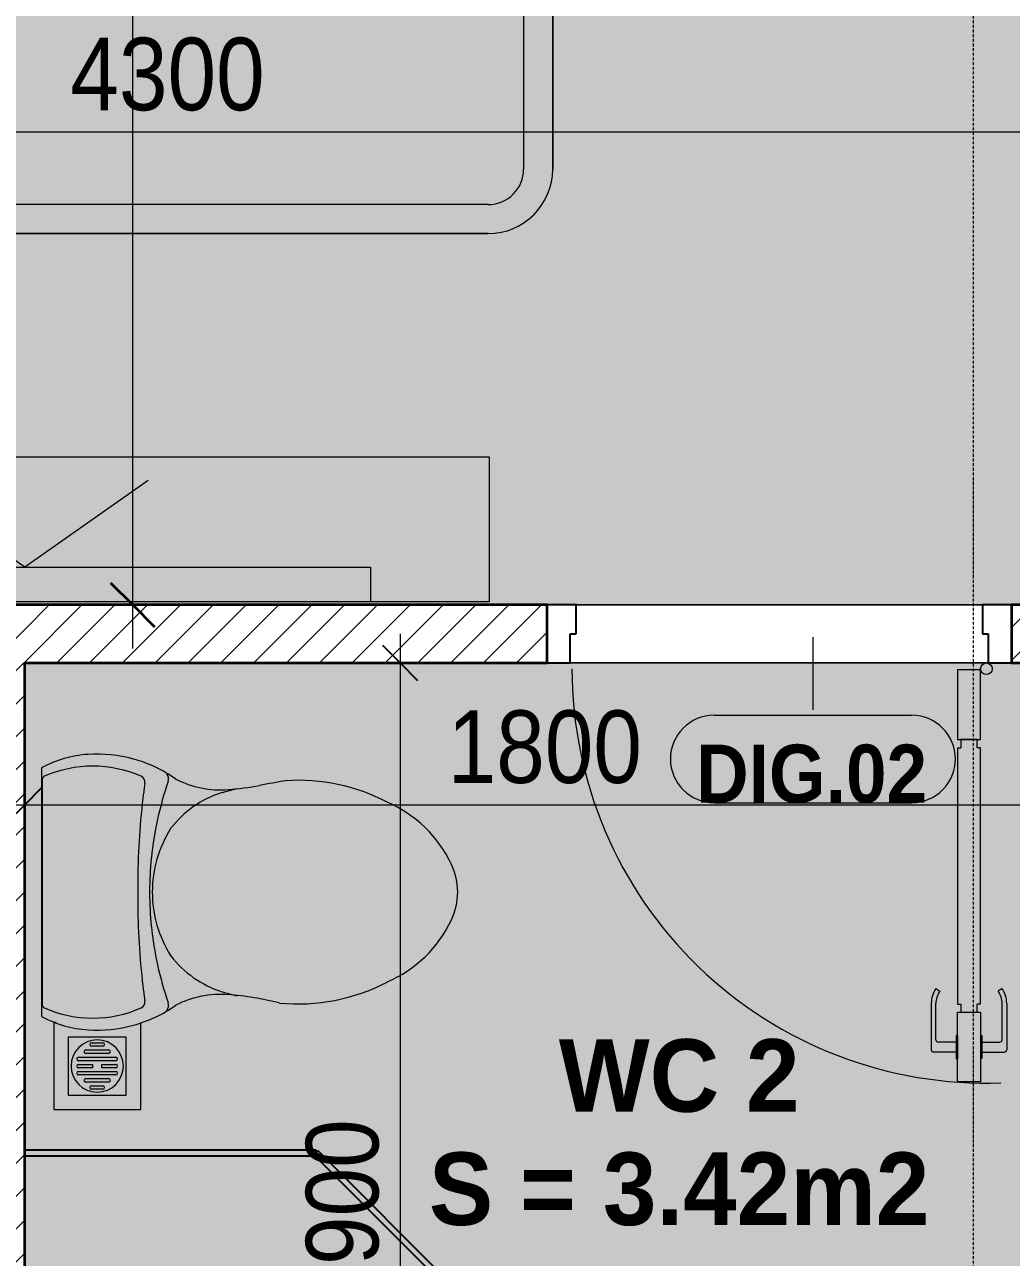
# Model space of a CAD drawing. Header units: millimetres. Extents: x 31157 to 224036, y 218 to 80529.
# Drawn here: x 40053 to 41753, y 74213 to 76337 of the extents above; entities that cross this region are included whole.
import ezdxf

# ---------------------------------------------------------------- set-up
doc = ezdxf.new("R2010")
doc.units = ezdxf.units.MM
doc.linetypes.add('Dash Dot 3_16_', pattern=[7.9375, 4.7625, -1.5875, 0, -1.5875])
for name, color, linetype, lineweight in [('0-1', 7, 'Continuous', 5), ('A-ANNO-DIMS', 211, 'Continuous', 9), ('A-ANNO-DIMS-50', 211, 'Continuous', 9), ('A-DETL-GENF-1', 7, 'Continuous', 18), ('A-DETL-THIN', 151, 'Continuous', 18), ('A-DOOR', 31, 'Continuous', 18), ('A-DOOR-1', 7, 'Continuous', 18), ('A-DOOR-3', 90, 'Continuous', 25), ('A-DOOR-IDEN', 31, 'Continuous', 9), ('A-FLOR-2', 7, 'Continuous', 18), ('A-GLAZ-CURT', 52, 'Continuous', 18), ('A-GLAZ-CURT-1', 90, 'Continuous', 25), ('A-WALL-6', 250, 'Continuous', 35), ('A-WALL-PATT-1', 9, 'Continuous', 18), ('G-ANNO-SYMB-1', 111, 'Dash Dot 3_16_', 18), ('G-ANNO-TEXT-1', 7, 'Continuous', 9), ('I-FURN', 30, 'Continuous', 18), ('I-FURN-2', 253, 'Continuous', 18), ('M-EQPM', 50, 'Continuous', 18), ('M-EQPM-2', 7, 'Continuous', 18), ('P-SANR-FIXT', 6, 'Continuous', 18), ('P-SANR-FIXT-1', 253, 'Continuous', 18)]:
    doc.layers.add(name, color=color, linetype=linetype, lineweight=lineweight)
doc.styles.add('Arial', font='arial.ttf', dxfattribs={"height": 100})
doc.styles.add('Arial_B', font='arialbd.ttf', dxfattribs={"width": 0.95, "height": 125})
doc.styles.add('Arial_B_1', font='arialbd.ttf', dxfattribs={"width": 0.9, "height": 100})
doc.styles.add('UTM Avo', font='', dxfattribs={"width": 0.9, "height": 125})
doc.styles.get('UTM Avo').set_extended_font_data('UTM Avo')
doc.dimstyles.new('1_Dim_chi_tiet_2_5', dxfattribs={"dimscale": 304.8, "dimtxt": 124.912619, "dimasz": 0.19685, "dimexe": 0.164042, "dimexo": 0.0625, "dimgap": 0.016404, "dimtad": 1, "dimdec": 0, "dimrnd": 5, "dimzin": 0, "dimdsep": 46, "dimtxsty": 'UTM Avo', "dimblk1": 'OBLIQUE', "dimblk2": 'OBLIQUE', "dimsah": 1, "dimcen": 0.09, "dimdle": 0.164042, "dimazin": 0, "dimtfac": 1, "dimtdec": 4, "dimtix": 1, "dimtmove": 0, "dimatfit": 3, "dimfxl": 0.328084, "dimfxlon": 1, "dimtvp": 1, "dimtolj": 1, "dimtzin": 0, "dimarcsym": 2})
doc.dimstyles.new('Diagonal_-_2_0mm_Arial_làm_tròn', dxfattribs={"dimscale": 304.8, "dimtxt": 102.02594, "dimasz": 0.246063, "dimexe": 0.164042, "dimexo": 0.0625, "dimgap": 0.032808, "dimtad": 1, "dimdec": 0, "dimrnd": 10, "dimzin": 0, "dimdsep": 46, "dimtxsty": 'Arial', "dimblk1": 'OBLIQUE', "dimblk2": 'OBLIQUE', "dimsah": 1, "dimcen": 0.09, "dimdle": 0.246063, "dimazin": 0, "dimtfac": 1, "dimtdec": 4, "dimtix": 1, "dimtmove": 0, "dimatfit": 3, "dimfxl": 0.164042, "dimfxlon": 1, "dimtvp": 1, "dimtfill": 1, "dimtolj": 1, "dimtzin": 0, "dimarcsym": 2})
pattern_1 = [(45, (0, 0), (-28.284271, 28.284271), [])]

# ---------------------------------------------------------------- blocks, each defined once
blk = doc.blocks.new('DOOR_CW_01 CANH MO-PANEL KINH - DIG_02-800x2200-CỬA NHÔM KÍNH-400864-TKCS_CĂN HỘ LOẠI 2 - MẶT BẰNG')
at = {"layer": 'A-DETL-GENF-1'}
for p, q in [((-347, 772), (-307, 772)), ((-347, 652), (-347, 772)), ((-307, 772), (-307, 652)), ((-349, 731.8), (-347, 731.8)), ((-349, 692.2), (-349, 731.8)), ((-347, 692.2), (-347, 731.8)), ((-307, 692.2), (-307, 731.8)), ((-305, 731.8), (-307, 731.8)), ((-305, 692.2), (-305, 731.8)), ((-392, 637), (-392, 716.5)), ((-349, 720.5), (-388, 720.5)), ((-349, 703.5), (-380, 703.5)), ((-305, 720.5), (-266, 720.5)), ((-305, 703.5), (-274, 703.5)), ((-262, 637), (-262, 716.5)), ((-384, 699.5), (-384, 637)), ((-347, 692.2), (-349, 692.2)), ((-307, 692.2), (-305, 692.2)), ((-270, 699.5), (-270, 637)), ((-307, 652), (-347, 652)), ((-347, 638), (-341, 638)), ((-347, 638), (-347, 196)), ((-313, 652), (-341, 652)), ((-341, 652), (-341, 638)), ((-313, 638), (-313, 652)), ((-307, 638), (-313, 638)), ((-307, 196), (-307, 638)), ((-383.9, 611.2), (-377.3, 615.8)), ((-270.1, 611.2), (-276.7, 615.8)), ((-347, 196), (-341, 196)), ((-341, 196), (-341, 182)), ((-307, 196), (-313, 196)), ((-313, 182), (-313, 196)), ((-307, 182), (-347, 182)), ((-347, 182), (-347, 62)), ((-341, 182), (-313, 182)), ((-307, 62), (-307, 182)), ((-347, 62), (-307, 62))]:
    blk.add_line(p, q, dxfattribs=at)
blk.add_circle((-357, 60), 10, dxfattribs=at)
for centre, radius, start, end in [((-357, 60), 714, 360, 92), ((-388, 716.5), 4, 90, 180), ((-380, 699.5), 4, 90, 180), ((-274, 699.5), 4, 0, 90), ((-266, 716.5), 4, 0, 90), ((-347, 637), 45, 180, 215), ((-347, 637), 37, 180, 215), ((-307, 637), 37, 325, 0), ((-307, 637), 45, 325, 0)]:
    blk.add_arc(centre, radius, start, end, dxfattribs=at)
at = {"layer": 'A-DOOR-1'}
blk.add_line((-357, 50), (-332, 50), dxfattribs=at)
at = {"layer": 'A-DOOR-3'}
for p, q in [((-360, 50), (-400, 50)), ((-360, 0), (-360, 50)), ((400, 50), (360, 50)), ((360, 50), (360, 0)), ((-350, 0), (-360, 0)), ((-350, -50), (-350, 0)), ((360, 0), (350, 0)), ((350, 0), (350, -50)), ((-400, -50), (-350, -50)), ((350, -50), (400, -50))]:
    blk.add_line(p, q, dxfattribs=at)
blk = doc.blocks.new('TOILET - TOILET-348229-TKCS_CĂN HỘ LOẠI 2 - MẶT BẰNG')
at = {"layer": 'P-SANR-FIXT-1'}
for p, q in [((214.2, -19.1), (-214.2, -19.1)), ((194, -19.9), (-194, -19.9)), ((-171.7, -330.3), (-178.6, -355.5)), ((171.7, -330.3), (178.6, -355.5))]:
    blk.add_line(p, q, dxfattribs=at)
for centre, radius, start, end in [((-46.1, -111.1), 191.6, 151.2809, 176.4513), ((-193.7, -26.4), 6.48, 92.3168, 156.2862), ((193.7, -26.4), 6.48, 23.7138, 87.6832), ((46.1, -111.1), 191.6, 3.5487, 28.7191), ((-9.8, -107.2), 207.3, 156.2862, 203.7138), ((9.8, -107.2), 207.3, 336.2862, 23.7138), ((1.9, -114.1), 239.7, 176.4513, 195.2961), ((-1.9, -114.1), 239.7, 344.7039, 3.5487), ((-4, -115.7), 233.6, 195.2961, 215.2147), ((-189.1, -185.5), 11.7, 205.4105, 277.5788), ((-14.3, -1400.4), 1215.6, 90.3974, 97.407), ((0, -3462.8), 3278, 89.6026, 90.3974), ((14.3, -1400.4), 1215.6, 82.593, 89.6026), ((189.1, -185.5), 11.7, 262.4212, 334.5895), ((4, -115.7), 233.6, 324.7853, 344.7039), ((0.6, -792.1), 586.9, 95.8322, 108.9927), ((178.9, -2951.3), 2778.4, 97.2351, 97.5788), ((0, -416), 206.1, 90, 122.0732), ((0, -786.7), 581.5, 84.1678, 95.8322), ((0, -416), 206.1, 57.9268, 90), ((-0.6, -792.1), 586.9, 71.0073, 84.1678), ((-178.9, -2951.3), 2778.4, 82.4212, 82.7649), ((-195, -224.1), 13.8, 230.6724, 288.9927), ((-343.5, -327.4), 167.3, 355.4559, 27.38), ((-0.4, -384), 179.5, 127.4036, 162.5964), ((0.4, -384), 179.5, 17.4036, 52.5964), ((343.5, -327.4), 167.3, 152.62, 184.5441), ((195, -224.1), 13.8, 251.0073, 309.3276), ((-719.2, -297.5), 544.3, 346.0536, 355.4559), ((719.2, -297.5), 544.3, 184.5441, 190.2879), ((-1948.3, -805.1), 2171.2, 9.681, 10.8949), ((137.1, -461.2), 329.8, 174.3487, 207.6878), ((-137.1, -461.2), 329.8, 332.3122, 3.6835), ((45.1, -528.6), 217.6, 203.2216, 244.7718), ((-45.1, -528.6), 217.6, 295.2282, 336.7784), ((0, -624.4), 111.7, 244.7718, 295.2282)]:
    blk.add_arc(centre, radius, start, end, dxfattribs=at)
blk = doc.blocks.new('THU NUOC - THU NUOC-V10-TKCS_CĂN HỘ LOẠI 2 - MẶT BẰNG')
at = {"layer": 'M-EQPM-2'}
for p, q in [((-66.3, 70.6), (-66.3, -79.3)), ((83.7, 70.6), (-66.3, 70.6)), ((83.7, -79.4), (83.7, 70.6)), ((58.7, 45.6), (-41.3, 45.6)), ((-41.3, 45.6), (-41.3, -54.4)), ((58.7, -54.4), (58.7, 45.6)), ((-11, 23.3), (28.5, 23.3)), ((-1.1, 35.6), (18.5, 35.6)), ((18.5, 29.6), (-1.1, 29.6)), ((-23.3, 10.8), (40.9, 10.8)), ((40.9, 4.8), (-23.3, 4.8)), ((28.5, 17.3), (-11, 17.3)), ((-23.3, -1.2), (0.7, -1.2)), ((0.7, -7.2), (-23.3, -7.2)), ((-23.3, -13.6), (40.9, -13.6)), ((40.9, -19.6), (-23.3, -19.6)), ((0.7, -1.2), (0.7, -7.2)), ((16.7, -1.2), (40.9, -1.2)), ((16.7, -7.2), (16.7, -1.2)), ((40.9, -7.2), (16.7, -7.2)), ((-11, -26.1), (28.5, -26.1)), ((28.5, -32.1), (-11, -32.1)), ((-1.1, -38.5), (18.5, -38.5)), ((-41.3, -54.4), (58.7, -54.4)), ((18.5, -44.5), (-1.1, -44.5)), ((79.5, -79.4), (83.7, -79.4))]:
    blk.add_line(p, q, dxfattribs=at)
for centre, radius, start, end in [((8.7, -4.4), 45, 0, 180), ((8.7, -4.4), 45, 0, 180), ((-11, 20.3), 3, 90, 270), ((-1.1, 32.6), 3, 90, 270), ((18.5, 32.6), 3, 270, 90), ((28.5, 20.3), 3, 270, 90), ((-23.3, 7.8), 3, 90, 270), ((40.9, 7.8), 3, 270, 90), ((8.7, -4.4), 45, 180, 360), ((8.7, -4.4), 45, 180, 360), ((-23.3, -4.2), 3, 90, 270), ((-23.3, -16.6), 3, 90, 270), ((40.9, -4.2), 3, 270, 90), ((40.9, -16.6), 3, 270, 90), ((-11, -29.1), 3, 90, 270), ((-1.1, -41.5), 3, 90, 270), ((18.5, -41.5), 3, 270, 90), ((28.5, -29.1), 3, 270, 90)]:
    blk.add_arc(centre, radius, start, end, dxfattribs=at)
blk = doc.blocks.new('System Panel - Glazed-850631-TKCS_CĂN HỘ LOẠI 2 - MẶT BẰNG')
at = {"layer": 'A-GLAZ-CURT-1'}
for p, q in [((251.1, 5), (-251.1, 5)), ((-251.1, 5), (-251.1, -5)), ((251.1, -5), (251.1, 5)), ((-251.1, -5), (251.1, -5))]:
    blk.add_line(p, q, dxfattribs=at)
blk = doc.blocks.new('System Panel - Glazed-850633-TKCS_CĂN HỘ LOẠI 2 - MẶT BẰNG')
at = {"layer": 'A-GLAZ-CURT-1'}
for p, q in [((316.6, 5), (-316.6, 5)), ((-316.6, 5), (-316.6, -5)), ((316.6, -5), (316.6, 5)), ((-316.6, -5), (316.6, -5))]:
    blk.add_line(p, q, dxfattribs=at)
blk = doc.blocks.new('GIUONG NGU-2TAB-1600x2000 - GIUONG NGU-2TAB-1600x2000-V11-TKCS_CĂN HỘ LOẠI 2 - MẶT BẰNG')
at = {"layer": 'I-FURN-2'}
for p, q in [((458.5, 0), (8.5, 0)), ((8.5, 0), (8.5, -50)), ((458.5, -50), (458.5, 0)), ((2108.2, 0), (458.5, 0)), ((458.5, 0), (458.5, -50)), ((458.5, 0), (2108.2, 0)), ((2108.2, -50), (2108.2, 0)), ((2558.2, 0), (2108.2, 0)), ((2108.2, 0), (2108.2, -50)), ((2558.2, -50), (2558.2, 0)), ((458.5, -50), (8.5, -50)), ((8.5, -50), (8.5, -450.3)), ((8.5, -50), (458.5, -50)), ((458.5, -50), (8.5, -50)), ((8.5, -50), (8.5, -450.3)), ((458.5, -450.3), (458.5, -50)), ((2108.2, -50), (458.5, -50)), ((458.5, -50), (458.5, -1938.9)), ((458.5, -50), (2108.2, -50)), ((458.5, -1938.9), (458.5, -50)), ((458.5, -450.3), (458.5, -50)), ((458.5, -50), (2108.2, -50)), ((2558.2, -50), (2108.2, -50)), ((2108.2, -50), (2108.2, -450.3)), ((2108.2, -1938.9), (2108.2, -50)), ((2108.2, -50), (2558.2, -50)), ((2108.2, -50), (2558.2, -50)), ((2108.2, -450.3), (2108.2, -50)), ((2108.2, -50), (2108.2, -1938.9)), ((2558.2, -450.3), (2558.2, -50)), ((2558.2, -50), (2558.2, -450.3)), ((233.5, -86.8), (233.5, -413.5)), ((508.5, -100), (2058.2, -100)), ((508.5, -1938.9), (508.5, -100)), ((2058.2, -100), (2058.2, -1938.9)), ((2333.2, -86.8), (2333.2, -413.5)), ((120.2, -250.2), (346.8, -250.2)), ((2446.5, -250.2), (2219.8, -250.2)), ((8.5, -450.3), (458.5, -450.3)), ((8.5, -450.3), (458.5, -450.3)), ((2108.2, -450.3), (2558.2, -450.3)), ((2558.2, -450.3), (2108.2, -450.3)), ((1997.1, -2000), (569.6, -2000)), ((569.6, -2050), (1997.1, -2050)), ((1997.1, -2050), (569.6, -2050))]:
    blk.add_line(p, q, dxfattribs=at)
for centre in [(233.5, -250.2), (2333.2, -250.2)]:
    blk.add_circle(centre, 150.7, dxfattribs=at)
for centre, radius, start, end in [((569.6, -1938.9), 111.1, 180, 270), ((569.6, -1938.9), 111.1, 180, 270), ((569.6, -1938.9), 61.1, 180, 270), ((1997.1, -1938.9), 111.1, 270, 360), ((1997.1, -1938.9), 61.1, 270, 0), ((1997.1, -1938.9), 111.1, 270, 0)]:
    blk.add_arc(centre, radius, start, end, dxfattribs=at)
blk = doc.blocks.new('RES_BAN AN - RES_BAN AN-850636-TKCS_CĂN HỘ LOẠI 2 - MẶT BẰNG')
at = {"layer": 'I-FURN-2'}
for p, q in [((0, 250), (1600, 250)), ((0, 0), (0, 250)), ((1600, 250), (1600, 0)), ((1600, 0), (0, 0))]:
    blk.add_line(p, q, dxfattribs=at)
blk = doc.blocks.new('KE TIVI-2 - KE TIVI-2-850637-TKCS_CĂN HỘ LOẠI 2 - MẶT BẰNG')
at = {"layer": 'I-FURN-2'}
for p, q in [((0, 60), (-245.7, 232.1)), ((213, 209.1), (0, 60)), ((-595.6, 60), (595.6, 60)), ((-595.6, 0), (-595.6, 60)), ((595.6, 60), (595.6, 0)), ((595.6, 0), (-595.6, 0))]:
    blk.add_line(p, q, dxfattribs=at)
blk = doc.blocks.new('NCV_TKTC_TANG 1_rvt-1-TKCS_CĂN HỘ LOẠI 2 - MẶT BẰNG')
at = {"layer": 'A-WALL-PATT-1'}
h = blk.add_hatch(dxfattribs=at)
h.set_pattern_fill('FP_1', color=256, style=0, pattern_type=2)
h.set_pattern_definition(pattern_1)
h.paths.add_polyline_path([(40022.4, 75236.9), (40052.6, 75236.9), (40052.6, 75336.9), (38152.6, 75336.9), (38152.6, 75236.9), (39952.6, 75236.9)])
h = blk.add_hatch(dxfattribs=at)
h.set_pattern_fill('FP_1', color=256, style=0, pattern_type=2)
h.set_pattern_definition(pattern_1)
h.paths.add_polyline_path([(40555.2, 75236.9), (40952.6, 75236.9), (40952.6, 75336.9), (40052.6, 75336.9), (40052.6, 75236.9), (40357.3, 75236.9)])
h.paths.add_polyline_path([(41752.6, 75236.9), (41852.6, 75237.4), (41852.6, 75336.9), (41752.6, 75336.9), (41752.6, 75237.4)])
h = blk.add_hatch(dxfattribs=at)
h.set_pattern_fill('FP_1', color=256, style=0, pattern_type=2)
h.set_pattern_definition(pattern_1)
h.paths.add_polyline_path([(40052.6, 73436.9), (40052.6, 75236.9), (39952.6, 75236.9), (39952.6, 73436.9)])
at = {"layer": 'A-FLOR-2'}
for p, q in [((41002.6, 75336.9), (41702.6, 75336.9)), ((41702.6, 75336.9), (41002.6, 75336.9)), ((40992.6, 75236.9), (41712.6, 75236.9)), ((40052.6, 74386.9), (40553.2, 74386.9))]:
    blk.add_line(p, q, dxfattribs=at)
at = {"layer": 'A-WALL-6'}
for p, q in [((40052.6, 75336.9), (38152.6, 75336.9)), ((40952.6, 75336.9), (40052.6, 75336.9)), ((40952.6, 75236.9), (40952.6, 75336.9)), ((41852.6, 75336.9), (41752.6, 75336.9)), ((41752.6, 75336.9), (41752.6, 75236.9)), ((40052.6, 75236.9), (40952.6, 75236.9)), ((40052.6, 73436.9), (40052.6, 75236.9)), ((41752.6, 75236.9), (41852.6, 75236.9))]:
    blk.add_line(p, q, dxfattribs=at)
at = {"layer": 'A-DOOR', "rotation": 180}
blk.add_blockref('DOOR_CW_01 CANH MO-PANEL KINH - DIG_02-800x2200-CỬA NHÔM KÍNH-400864-TKCS_CĂN HỘ LOẠI 2 - MẶT BẰNG', (41352.6, 75286.9), dxfattribs=at)
at = {"layer": 'A-GLAZ-CURT'}
for name, p, rotation in [('System Panel - Glazed-850631-TKCS_CĂN HỘ LOẠI 2 - MẶT BẰNG', (40303.7, 74392.4), 180), ('System Panel - Glazed-850633-TKCS_CĂN HỘ LOẠI 2 - MẶT BẰNG', (40778.7, 74168.5), 135.0000000000011)]:
    blk.add_blockref(name, p, dxfattribs=dict(at, rotation=rotation))
at = {"layer": 'I-FURN'}
for name, p in [('GIUONG NGU-2TAB-1600x2000 - GIUONG NGU-2TAB-1600x2000-V11-TKCS_CĂN HỘ LOẠI 2 - MẶT BẰNG', (38854.1, 78026.9)), ('RES_BAN AN - RES_BAN AN-850636-TKCS_CĂN HỘ LOẠI 2 - MẶT BẰNG', (39252.6, 75342)), ('KE TIVI-2 - KE TIVI-2-850637-TKCS_CĂN HỘ LOẠI 2 - MẶT BẰNG', (40052.6, 75342))]:
    blk.add_blockref(name, p, dxfattribs=at)
at = {"layer": 'M-EQPM', "rotation": 180}
blk.add_blockref('THU NUOC - THU NUOC-V10-TKCS_CĂN HỘ LOẠI 2 - MẶT BẰNG', (40186.3, 74537.9), dxfattribs=at)
at = {"layer": 'P-SANR-FIXT', "rotation": 89.99999999999868}
blk.add_blockref('TOILET - TOILET-348229-TKCS_CĂN HỘ LOẠI 2 - MẶT BẰNG', (40062.6, 74842), dxfattribs=at)
blk = doc.blocks.new('DIMBLOCK6-TKCS_CĂN HỘ LOẠI 2 - MẶT BẰNG')
at = {"layer": 'A-ANNO-DIMS-50'}
for p, q in [((40238.8, 75261.9), (40238.8, 78111.9)), ((40188.8, 78036.9), (40288.8, 78036.9)), ((40238.8, 78036.9), (40188.8, 78036.9)), ((40188.8, 75336.9), (40288.8, 75336.9)), ((40238.8, 75336.9), (40188.8, 75336.9))]:
    blk.add_line(p, q, dxfattribs=at)
at = {"layer": 'A-ANNO-DIMS-50', "lineweight": 35}
for p, q in [((40238.8, 78036.9), (40201.3, 78074.4)), ((40238.8, 78036.9), (40276.3, 77999.4)), ((40238.8, 75336.9), (40201.3, 75374.4)), ((40238.8, 75336.9), (40276.3, 75299.4))]:
    blk.add_line(p, q, dxfattribs=at)
at = {"layer": 'A-ANNO-DIMS-50', "color": 0, "insert": (40099, 76533.1), "char_height": 100, "width": 369.177, "attachment_point": 1, "rotation": 90, "line_spacing_factor": 0.941778, "style": 'Arial', "bg_fill": 3, "box_fill_scale": 1.25, "bg_fill_color": 256, "bg_fill_true_color": 13158600, "bg_fill_transparency": 0}
blk.add_mtext('2700', dxfattribs=at)
blk = doc.blocks.new('_Oblique')
at = {"color": 0, "linetype": 'ByBlock', "lineweight": -2}
blk.add_line((-0.5, -0.5), (0.5, 0.5), dxfattribs=at)
blk = doc.blocks.new('DIMBLOCK44-TKCS_CĂN HỘ LOẠI 2 - MẶT BẰNG')
at = {"layer": 'A-ANNO-DIMS-50'}
for p, q in [((40052.6, 75092.7), (40052.6, 74942.7)), ((40052.6, 74992.7), (40052.6, 75092.7)), ((41852.6, 75092.7), (41852.6, 74942.7)), ((41852.6, 74992.7), (41852.6, 75092.7)), ((40002.6, 74992.7), (41902.6, 74992.7))]:
    blk.add_line(p, q, dxfattribs=at)
at = {"layer": 'A-ANNO-DIMS-50', "lineweight": 25}
for p, q in [((40052.6, 74992.7), (40082.6, 75022.7)), ((41852.6, 74992.7), (41882.6, 75022.7)), ((40052.6, 74992.7), (40022.6, 74962.7)), ((41852.6, 74992.7), (41822.6, 74962.7))]:
    blk.add_line(p, q, dxfattribs=at)
at = {"layer": 'A-ANNO-DIMS-50', "color": 0, "insert": (40781.4, 75155.1), "char_height": 125, "width": 410.824, "attachment_point": 1, "line_spacing_factor": 1.110334, "style": 'UTM Avo'}
blk.add_mtext('1800', dxfattribs=at)
blk = doc.blocks.new('DIMBLOCK45-TKCS_CĂN HỘ LOẠI 2 - MẶT BẰNG')
at = {"layer": 'A-ANNO-DIMS-50'}
for p, q in [((40699.5, 75286.9), (40699.5, 73286.9)), ((40799.5, 75236.9), (40649.5, 75236.9)), ((40699.5, 75236.9), (40799.5, 75236.9)), ((40799.5, 73336.9), (40649.5, 73336.9)), ((40699.5, 73336.9), (40799.5, 73336.9))]:
    blk.add_line(p, q, dxfattribs=at)
at = {"layer": 'A-ANNO-DIMS-50', "lineweight": 25}
for p, q in [((40699.5, 75236.9), (40669.5, 75266.9)), ((40699.5, 75236.9), (40729.5, 75206.9)), ((40699.5, 73336.9), (40669.5, 73366.9)), ((40699.5, 73336.9), (40729.5, 73306.9))]:
    blk.add_line(p, q, dxfattribs=at)
at = {"layer": 'A-ANNO-DIMS-50', "color": 0, "insert": (40537.1, 74115.8), "char_height": 125, "width": 410.824, "attachment_point": 1, "rotation": 90, "line_spacing_factor": 1.110334, "style": 'UTM Avo'}
blk.add_mtext('1900', dxfattribs=at)
blk = doc.blocks.new('DIMBLOCK46-TKCS_CĂN HỘ LOẠI 2 - MẶT BẰNG')
at = {"layer": 'A-ANNO-DIMS-50'}
for p, q in [((38152.6, 76252), (38152.6, 76102)), ((38152.6, 76152), (38152.6, 76252)), ((42452.6, 76252), (42452.6, 76102)), ((42452.6, 76152), (42452.6, 76252)), ((38102.6, 76152), (42502.6, 76152))]:
    blk.add_line(p, q, dxfattribs=at)
at = {"layer": 'A-ANNO-DIMS-50', "lineweight": 25}
for p, q in [((38152.6, 76152), (38182.6, 76182)), ((42452.6, 76152), (42482.6, 76182)), ((38152.6, 76152), (38122.6, 76122)), ((42452.6, 76152), (42422.6, 76122))]:
    blk.add_line(p, q, dxfattribs=at)
at = {"layer": 'A-ANNO-DIMS-50', "color": 0, "insert": (40131.4, 76314.4), "char_height": 125, "width": 410.824, "attachment_point": 1, "line_spacing_factor": 1.110334, "style": 'UTM Avo'}
blk.add_mtext('4300', dxfattribs=at)
blk = doc.blocks.new('STN_Door Tag - STN_Door Tag-1788670-TKCS_CĂN HỘ LOẠI 2 - MẶT BẰNG')
at = {"layer": 'A-DOOR-IDEN'}
for p, q in [((-3.37, 1.495), (3.431, 1.495)), ((-3.37, -1.524), (3.431, -1.524))]:
    blk.add_line(p, q, dxfattribs=at)
for centre, start, end in [((-3.37, -0.015), 90, 270), ((3.431, -0.015), 270, 90)]:
    blk.add_arc(centre, 1.509, start, end, dxfattribs=at)

msp = doc.modelspace()

# ---------------------------------------------------------------- hatches: boundary and pattern name
at = {"layer": 'A-DETL-GENF-1'}
h = msp.add_hatch(color=256, dxfattribs=at)
h.paths.add_polyline_path([(38052.6, 76536.9), (38052.1, 76536.9), (38052.6, 76436.9)])
h.paths.add_polyline_path([(40952.6, 75336.9), (42452.6, 75337.4), (42452.6, 77936.9), (42252.6, 77936.9), (42252.6, 78036.9), (38652.6, 78036.9), (38652.6, 77886.9), (38052.6, 77886.9), (38052.6, 76536.9), (38152.6, 76536.9), (38152.5, 76336.9), (38052.6, 76336.9), (38052.6, 75336.9), (40852.6, 75336.9)])
h = msp.add_hatch(color=256, dxfattribs=at)
h.paths.add_polyline_path([(41002.6, 73336.9), (41852.6, 73336.9), (41852.6, 75236.9), (40052.6, 75236.9), (40052.6, 73336.9), (40997.6, 73336.9)])
h.paths.add_polyline_path([(40124.7, 73783.4), (40124.7, 73783.9), (40124.7, 73783.9)])
h.paths.add_polyline_path([(40116.2, 73800.9), (40116.4, 73801), (40118.3, 73802.3)])

# ---------------------------------------------------------------- linework, layer by layer
at = {"layer": 'A-DETL-THIN'}
for p, q in [((38052.1, 75336.9), (42452.6, 75336.9)), ((41852.6, 75236.9), (40052.6, 75236.9)), ((40052.6, 75236.9), (40052.6, 73336.9))]:
    msp.add_line(p, q, dxfattribs=at)
at = {"layer": 'A-DOOR-IDEN'}
msp.add_line((41410.6, 75281.2), (41410.6, 75156.2), dxfattribs=at)
at = {"layer": 'G-ANNO-SYMB-1'}
msp.add_line((41687.3, 68181.7), (41687.3, 79805), dxfattribs=at)

# ---------------------------------------------------------------- block references
at = {"layer": '0-1'}
msp.add_blockref('NCV_TKTC_TANG 1_rvt-1-TKCS_CĂN HỘ LOẠI 2 - MẶT BẰNG', (0, 0), dxfattribs=at)
at = {"layer": 'A-DOOR-IDEN', "xscale": 49.99999999999998, "yscale": 49.99999999999998, "zscale": 49.99999999999998}
msp.add_blockref('STN_Door Tag - STN_Door Tag-1788670-TKCS_CĂN HỘ LOẠI 2 - MẶT BẰNG', (41409.1, 75072.2), dxfattribs=at)

# ---------------------------------------------------------------- texts
at = {"layer": 'A-DOOR-IDEN', "insert": (41408.3, 75045.5), "char_height": 100, "width": 407.7, "attachment_point": 5, "line_spacing_factor": 0.936439, "style": 'Arial_B_1'}
msp.add_mtext('\\pt2.25,4.5,6.75,9,11.25,13.5,15.75,18,20.25,22.5,24.75,27,29.25,31.5,33.75,36,38.25,40.5,42.75,45,47.25,49.5,51.75,54,56.25,58.5,60.75,63,65.25,67.5,69.75,72;DIG.02', dxfattribs=at)
at = {"layer": 'G-ANNO-TEXT-1', "insert": (41180.2, 74427.4), "char_height": 125, "width": 992.75, "attachment_point": 5, "line_spacing_factor": 0.936439, "style": 'Arial_B'}
msp.add_mtext('\\pt570,1140,1710,2280,2850,3420,3990,4560,5130,5700,6270,6840,7410,7980,8550,9120,9690,10260,10830,11400,11970,12540,13110,13680,14250,14820,15390,15960,16530,17100,17670,18240;WC 2\\PS = 3.42m2', dxfattribs=at)

# ---------------------------------------------------------------- dimensions: what is measured, and where the dimension line sits
at = {"layer": 'A-ANNO-DIMS'}
dim = msp.add_linear_dim(base=(40699.5, 73336.9), p1=(40799.5, 75236.9), p2=(40799.5, 73336.9), angle=90, dimstyle='1_Dim_chi_tiet_2_5', override={"dimpost": '<>', "dimfxl": 1900}, dxfattribs=at)
dim.commit()
dim.dimension.update_dxf_attribs({"geometry": 'DIMBLOCK45-TKCS_CĂN HỘ LOẠI 2 - MẶT BẰNG', "text_midpoint": (40629.8, 74286.9)})
dim = msp.add_linear_dim(base=(41852.6, 74992.7), p1=(40052.6, 75092.7), p2=(41852.6, 75092.7), dimstyle='1_Dim_chi_tiet_2_5', override={"dimpost": '<>', "dimfxl": 1800.071331}, dxfattribs=at)
dim.commit()
dim.dimension.update_dxf_attribs({"geometry": 'DIMBLOCK44-TKCS_CĂN HỘ LOẠI 2 - MẶT BẰNG', "text_midpoint": (40952.6, 75062.4)})

# ---------------------------------------------------------------- next in the draw order: dimensions: what is measured, and where the dimension line sits
dim = msp.add_linear_dim(base=(40238.8, 78036.9), p1=(40188.8, 75336.9), p2=(40188.8, 78036.9), angle=90, dimstyle='Diagonal_-_2_0mm_Arial_làm_tròn', override={"dimpost": '<>', "dimfxl": 2700}, dxfattribs=at)
dim.commit()
dim.dimension.update_dxf_attribs({"geometry": 'DIMBLOCK6-TKCS_CĂN HỘ LOẠI 2 - MẶT BẰNG', "text_midpoint": (40177.7, 76686.9)})

# ---------------------------------------------------------------- next in the draw order: dimensions: what is measured, and where the dimension line sits
dim = msp.add_linear_dim(base=(42452.6, 76152), p1=(38152.6, 76252), p2=(42452.6, 76252), dimstyle='1_Dim_chi_tiet_2_5', override={"dimpost": '<>', "dimfxl": 4300}, dxfattribs=at)
dim.commit()
dim.dimension.update_dxf_attribs({"geometry": 'DIMBLOCK46-TKCS_CĂN HỘ LOẠI 2 - MẶT BẰNG', "text_midpoint": (40302.6, 76221.7)})

doc.saveas('drawing.dxf')
